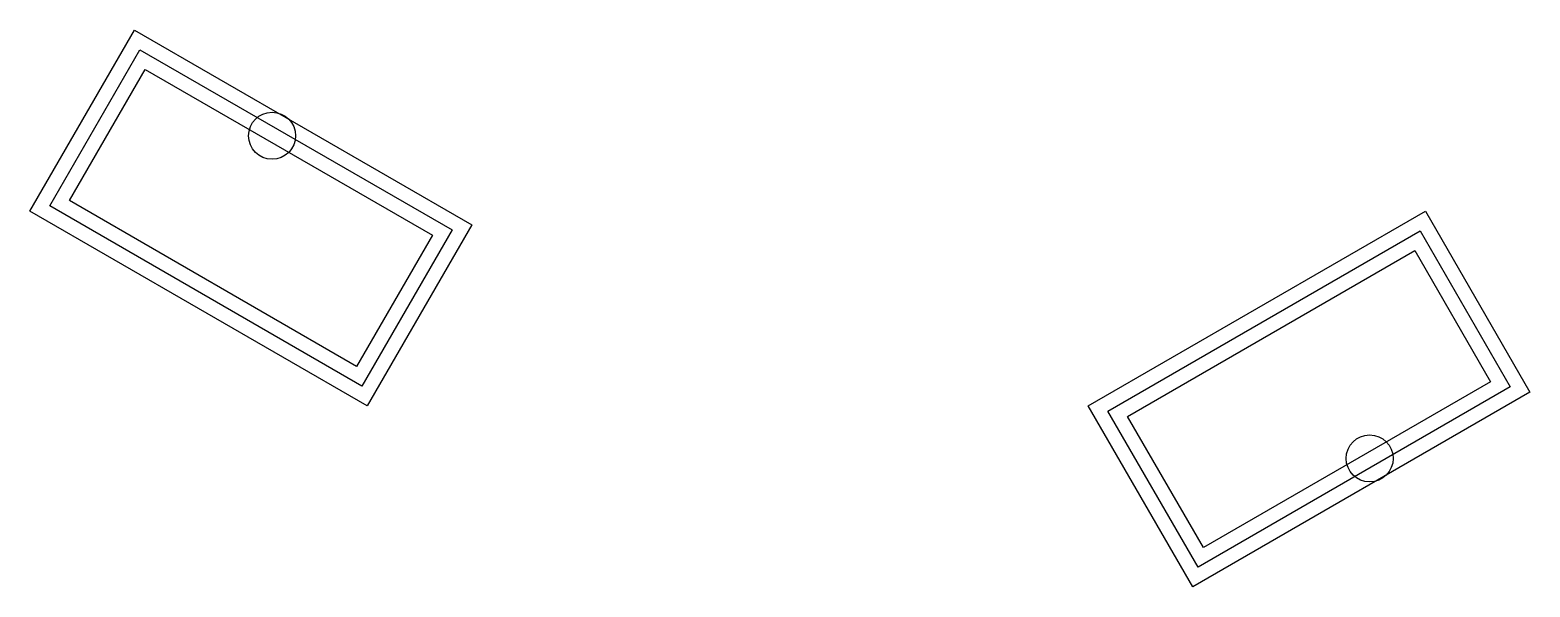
# Model space of a CAD drawing. Header units: millimetres. Extents: x -47 to 369, y 96 to 250.
import ezdxf

# ---------------------------------------------------------------- set-up
doc = ezdxf.new("R2010")
doc.units = ezdxf.units.MM

msp = doc.modelspace()

# ---------------------------------------------------------------- linework, layer by layer
for points in [[(-46.81, 200), (-17.81, 250.23), (75.72, 196.23), (46.72, 146)], [(-41.34, 201.46), (-16.34, 244.77), (70.26, 194.77), (45.26, 151.46)], [(-35.88, 202.93), (-14.88, 239.3), (64.79, 193.3), (43.79, 156.93)], [(340.25, 200), (369.25, 149.77), (275.72, 95.77), (246.72, 146)], [(338.79, 194.54), (363.79, 151.24), (277.19, 101.24), (252.19, 144.54)], [(337.32, 189.07), (358.32, 152.7), (278.65, 106.7), (257.65, 143.07)]]:
    msp.add_lwpolyline(points, close=True)
for centre in [(20.33, 220.89), (324.78, 131.41)]:
    msp.add_circle(centre, 6.52)

doc.saveas('drawing.dxf')
